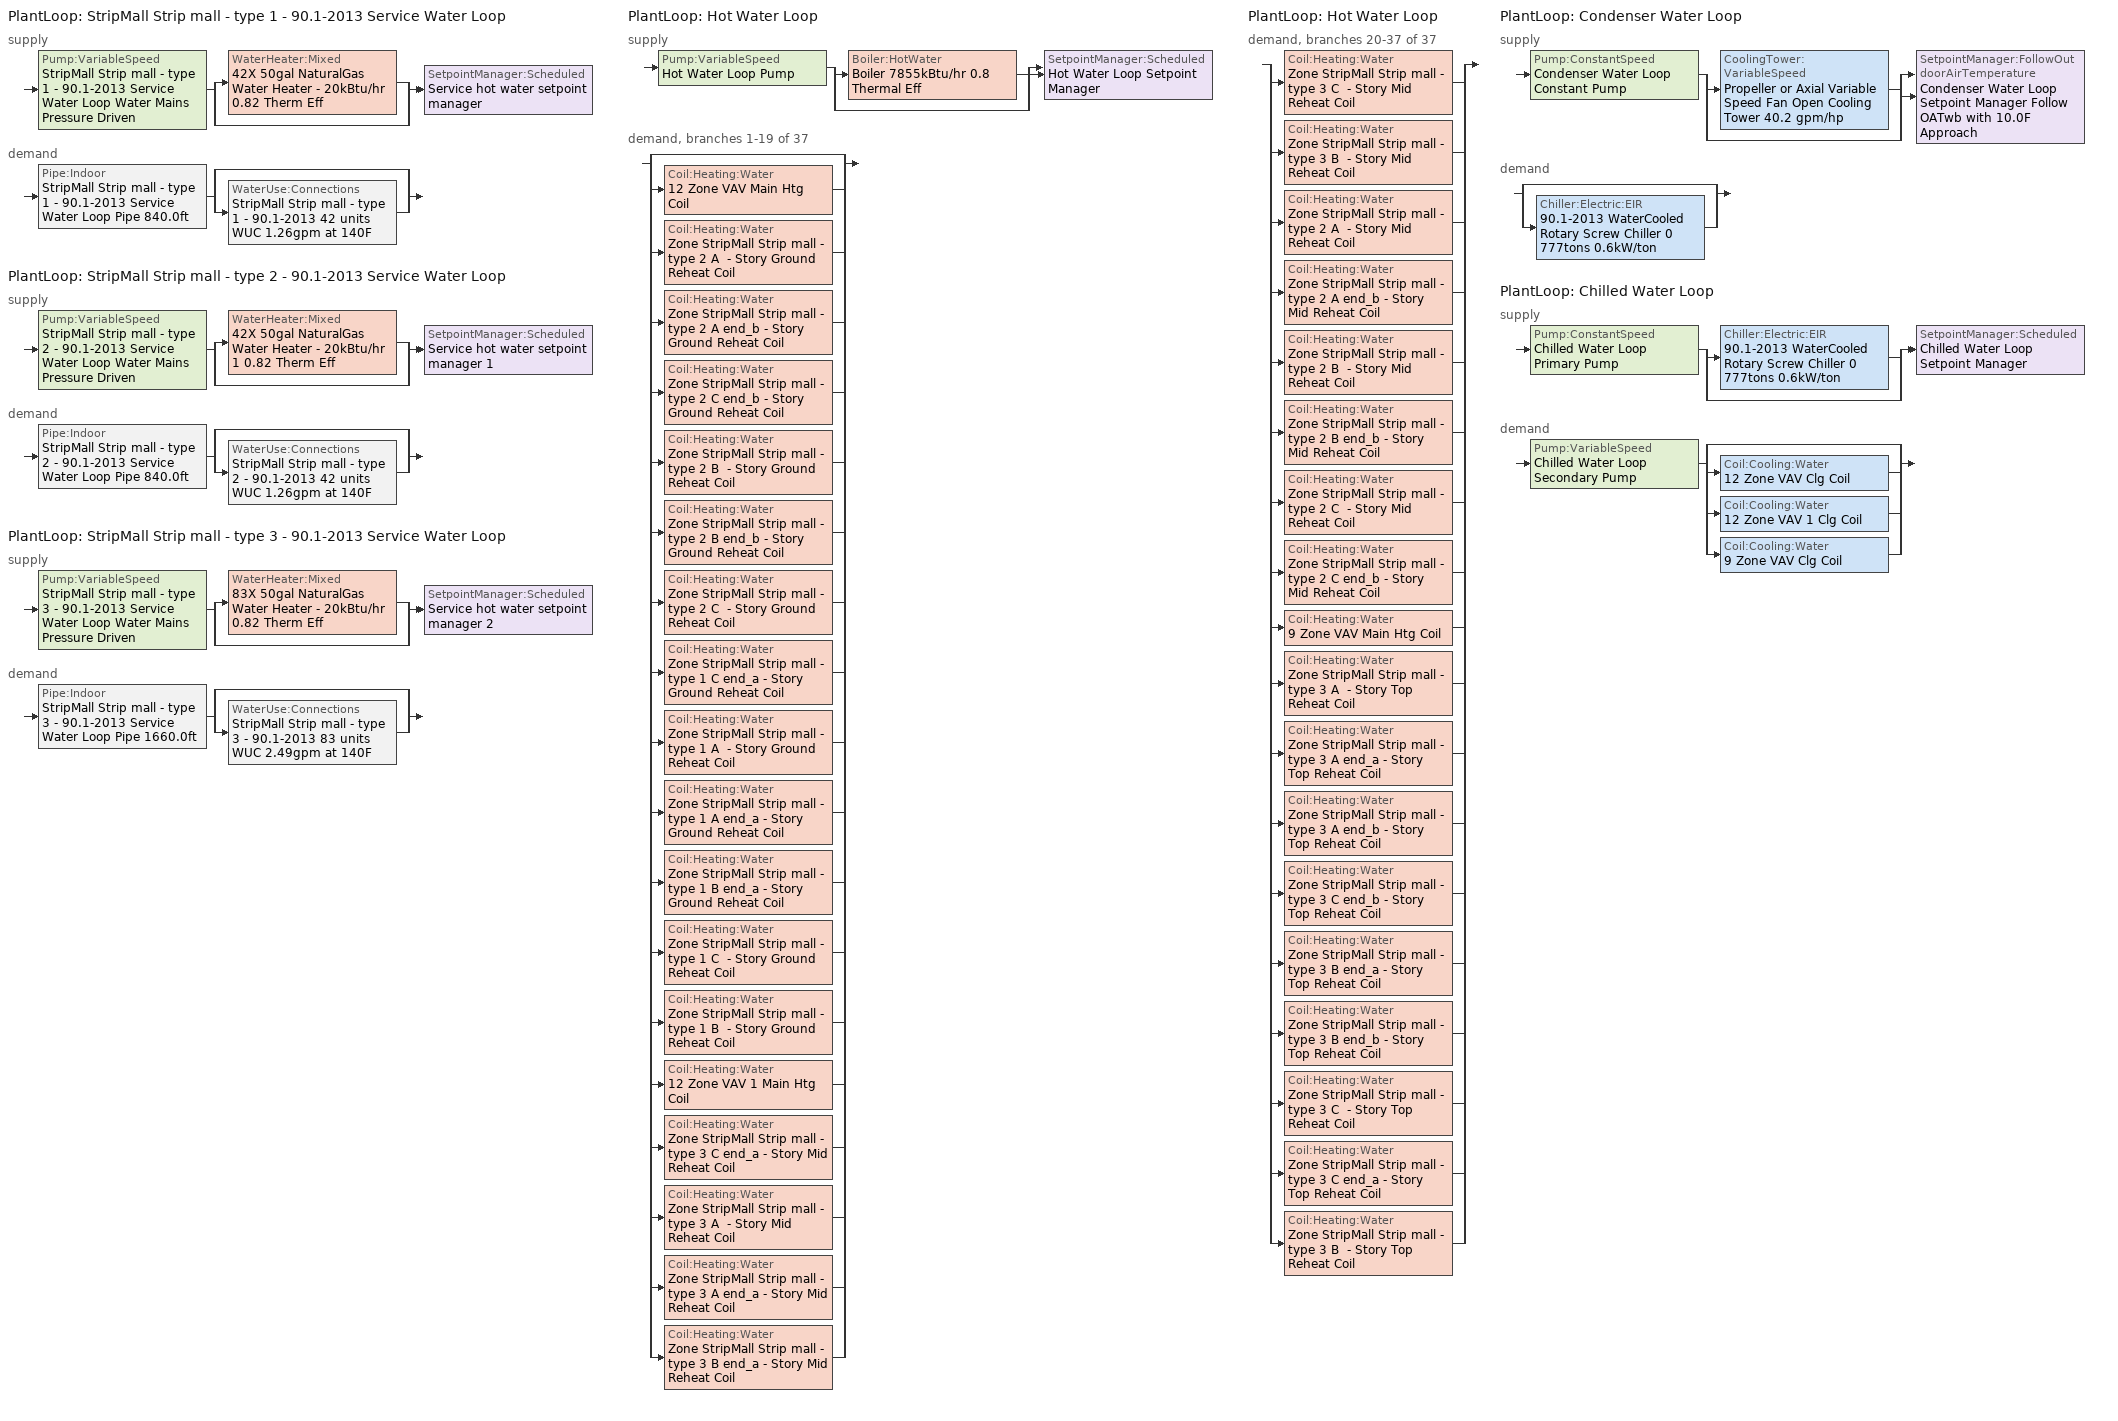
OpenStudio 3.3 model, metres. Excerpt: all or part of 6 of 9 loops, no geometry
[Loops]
PlantLoop 'StripMall Strip mall - type 1 - 90.1-2013 Service Water Loop'
 supply: Pump:VariableSpeed 'StripMall Strip mall - type 1 - 90.1-2013 Service Water Loop Water Mains Pressure Driven' > split
  | WaterHeater:Mixed '42X 50gal NaturalGas Water Heater - 20kBtu/hr 0.82 Therm Eff'
  | bypass
  join > SetpointManager:Scheduled 'Service hot water setpoint manager'
 demand: Pipe:Indoor 'StripMall Strip mall - type 1 - 90.1-2013 Service Water Loop Pipe 840.0ft' > split
  | bypass
  | WaterUse:Connections 'StripMall Strip mall - type 1 - 90.1-2013 42 units WUC 1.26gpm at 140F'
PlantLoop 'StripMall Strip mall - type 2 - 90.1-2013 Service Water Loop'
 supply: Pump:VariableSpeed 'StripMall Strip mall - type 2 - 90.1-2013 Service Water Loop Water Mains Pressure Driven' > split
  | WaterHeater:Mixed '42X 50gal NaturalGas Water Heater - 20kBtu/hr 1 0.82 Therm Eff'
  | bypass
  join > SetpointManager:Scheduled 'Service hot water setpoint manager 1'
 demand: Pipe:Indoor 'StripMall Strip mall - type 2 - 90.1-2013 Service Water Loop Pipe 840.0ft' > split
  | bypass
  | WaterUse:Connections 'StripMall Strip mall - type 2 - 90.1-2013 42 units WUC 1.26gpm at 140F'
PlantLoop 'StripMall Strip mall - type 3 - 90.1-2013 Service Water Loop'
 supply: Pump:VariableSpeed 'StripMall Strip mall - type 3 - 90.1-2013 Service Water Loop Water Mains Pressure Driven' > split
  | WaterHeater:Mixed '83X 50gal NaturalGas Water Heater - 20kBtu/hr 0.82 Therm Eff'
  | bypass
  join > SetpointManager:Scheduled 'Service hot water setpoint manager 2'
 demand: Pipe:Indoor 'StripMall Strip mall - type 3 - 90.1-2013 Service Water Loop Pipe 1660.0ft' > split
  | bypass
  | WaterUse:Connections 'StripMall Strip mall - type 3 - 90.1-2013 83 units WUC 2.49gpm at 140F'
PlantLoop 'Hot Water Loop'
 supply: Pump:VariableSpeed 'Hot Water Loop Pump' > split
  | Boiler:HotWater 'Boiler 7855kBtu/hr 0.8 Thermal Eff'
  | bypass
  join > SetpointManager:Scheduled 'Hot Water Loop Setpoint Manager'
 demand, branches 1-19 of 37: split
  | bypass
  | Coil:Heating:Water '12 Zone VAV Main Htg Coil'
  | Coil:Heating:Water 'Zone StripMall Strip mall - type 2 A  - Story Ground Reheat Coil'
  | Coil:Heating:Water 'Zone StripMall Strip mall - type 2 A end_b - Story Ground Reheat Coil'
  | Coil:Heating:Water 'Zone StripMall Strip mall - type 2 C end_b - Story Ground Reheat Coil'
  | Coil:Heating:Water 'Zone StripMall Strip mall - type 2 B  - Story Ground Reheat Coil'
  | Coil:Heating:Water 'Zone StripMall Strip mall - type 2 B end_b - Story Ground Reheat Coil'
  | Coil:Heating:Water 'Zone StripMall Strip mall - type 2 C  - Story Ground Reheat Coil'
  | Coil:Heating:Water 'Zone StripMall Strip mall - type 1 C end_a - Story Ground Reheat Coil'
  | Coil:Heating:Water 'Zone StripMall Strip mall - type 1 A  - Story Ground Reheat Coil'
  | Coil:Heating:Water 'Zone StripMall Strip mall - type 1 A end_a - Story Ground Reheat Coil'
  | Coil:Heating:Water 'Zone StripMall Strip mall - type 1 B end_a - Story Ground Reheat Coil'
  | Coil:Heating:Water 'Zone StripMall Strip mall - type 1 C  - Story Ground Reheat Coil'
  | Coil:Heating:Water 'Zone StripMall Strip mall - type 1 B  - Story Ground Reheat Coil'
  | Coil:Heating:Water '12 Zone VAV 1 Main Htg Coil'
  | Coil:Heating:Water 'Zone StripMall Strip mall - type 3 C end_a - Story Mid Reheat Coil'
  | Coil:Heating:Water 'Zone StripMall Strip mall - type 3 A  - Story Mid Reheat Coil'
  | Coil:Heating:Water 'Zone StripMall Strip mall - type 3 A end_a - Story Mid Reheat Coil'
  | Coil:Heating:Water 'Zone StripMall Strip mall - type 3 B end_a - Story Mid Reheat Coil'
PlantLoop 'Hot Water Loop'
 demand, branches 20-37 of 37: split
  | Coil:Heating:Water 'Zone StripMall Strip mall - type 3 C  - Story Mid Reheat Coil'
  | Coil:Heating:Water 'Zone StripMall Strip mall - type 3 B  - Story Mid Reheat Coil'
  | Coil:Heating:Water 'Zone StripMall Strip mall - type 2 A  - Story Mid Reheat Coil'
  | Coil:Heating:Water 'Zone StripMall Strip mall - type 2 A end_b - Story Mid Reheat Coil'
  | Coil:Heating:Water 'Zone StripMall Strip mall - type 2 B  - Story Mid Reheat Coil'
  | Coil:Heating:Water 'Zone StripMall Strip mall - type 2 B end_b - Story Mid Reheat Coil'
  | Coil:Heating:Water 'Zone StripMall Strip mall - type 2 C  - Story Mid Reheat Coil'
  | Coil:Heating:Water 'Zone StripMall Strip mall - type 2 C end_b - Story Mid Reheat Coil'
  | Coil:Heating:Water '9 Zone VAV Main Htg Coil'
  | Coil:Heating:Water 'Zone StripMall Strip mall - type 3 A  - Story Top Reheat Coil'
  | Coil:Heating:Water 'Zone StripMall Strip mall - type 3 A end_a - Story Top Reheat Coil'
  | Coil:Heating:Water 'Zone StripMall Strip mall - type 3 A end_b - Story Top Reheat Coil'
  | Coil:Heating:Water 'Zone StripMall Strip mall - type 3 C end_b - Story Top Reheat Coil'
  | Coil:Heating:Water 'Zone StripMall Strip mall - type 3 B end_a - Story Top Reheat Coil'
  | Coil:Heating:Water 'Zone StripMall Strip mall - type 3 B end_b - Story Top Reheat Coil'
  | Coil:Heating:Water 'Zone StripMall Strip mall - type 3 C  - Story Top Reheat Coil'
  | Coil:Heating:Water 'Zone StripMall Strip mall - type 3 C end_a - Story Top Reheat Coil'
  | Coil:Heating:Water 'Zone StripMall Strip mall - type 3 B  - Story Top Reheat Coil'
PlantLoop 'Condenser Water Loop'
 supply: Pump:ConstantSpeed 'Condenser Water Loop Constant Pump' > split
  | CoolingTower:VariableSpeed 'Propeller or Axial Variable Speed Fan Open Cooling Tower 40.2 gpm/hp'
  | bypass
  join > SetpointManager:FollowOutdoorAirTemperature 'Condenser Water Loop Setpoint Manager Follow OATwb with 10.0F Approach'
 demand: split
  | bypass
  | Chiller:Electric:EIR '90.1-2013 WaterCooled  Rotary Screw Chiller 0 777tons 0.6kW/ton'
PlantLoop 'Chilled Water Loop'
 supply: Pump:ConstantSpeed 'Chilled Water Loop Primary Pump' > split
  | Chiller:Electric:EIR '90.1-2013 WaterCooled  Rotary Screw Chiller 0 777tons 0.6kW/ton'
  | bypass
  join > SetpointManager:Scheduled 'Chilled Water Loop Setpoint Manager'
 demand: Pump:VariableSpeed 'Chilled Water Loop Secondary Pump' > split
  | bypass
  | Coil:Cooling:Water '12 Zone VAV Clg Coil'
  | Coil:Cooling:Water '12 Zone VAV 1 Clg Coil'
  | Coil:Cooling:Water '9 Zone VAV Clg Coil'
[Construction]
Uninsulated copper pipe 0.75in type L: Copper pipe 0.75in type L
Uninsulated copper pipe 0.75in type L 1: Copper pipe 0.75in type L 1
Uninsulated copper pipe 0.75in type L 2: Copper pipe 0.75in type L 2
[Material] Roughness=Smooth; Thickness {m}=0.001143; Conductivity {W/m-K}=386; Density {kg/m3}=8906.27; Specific Heat {J/kg-K}=385.1856; Thermal Absorptance=0.9; Solar Absorptance=0.7; Visible Absorptance=0.7
Copper pipe 0.75in type L; Copper pipe 0.75in type L 1; Copper pipe 0.75in type L 2
[WaterUse:Connections] Drain Water Heat Exchanger Type=None; Drain Water Heat Exchanger Destination=Plant
Name | Water Use Equipment Name 1
StripMall Strip mall - type 1 - 90.1-2013 42 units WUC 1.26gpm at 140F | StripMall Strip mall - type 1 - 90.1-2013 42 units Service Water Use 1.26gpm at 140F
StripMall Strip mall - type 2 - 90.1-2013 42 units WUC 1.26gpm at 140F | StripMall Strip mall - type 2 - 90.1-2013 42 units Service Water Use 1.26gpm at 140F
StripMall Strip mall - type 3 - 90.1-2013 83 units WUC 2.49gpm at 140F | StripMall Strip mall - type 3 - 90.1-2013 83 units Service Water Use 2.49gpm at 140F
[WaterUse:Equipment:Definition] Sensible Fraction Schedule=Fraction Sensible - 0.2; Latent Fraction Schedule=Fraction Latent - 0.05
Name | Peak Flow Rate {m3/s} | Target Temperature Schedule
StripMall Strip mall - type 1 - 90.1-2013 42 units Service Water Use Def 1.26gpm | 7.94936e-05 | Mixed Water At Faucet Temp - 140F
StripMall Strip mall - type 2 - 90.1-2013 42 units Service Water Use Def 1.26gpm | 7.94936e-05 | Mixed Water At Faucet Temp - 140F 1
StripMall Strip mall - type 3 - 90.1-2013 83 units Service Water Use Def 2.49gpm | 0.000157095 | Mixed Water At Faucet Temp - 140F 2
[WaterUse:Equipment]
Name | Water Use Equipment Definition | Flow Rate Fraction Schedule
StripMall Strip mall - type 1 - 90.1-2013 42 units Service Water Use 1.26gpm at 140F | StripMall Strip mall - type 1 - 90.1-2013 42 units Service Water Use Def 1.26gpm | RetailStripmall Type1_SWH_SCH
StripMall Strip mall - type 2 - 90.1-2013 42 units Service Water Use 1.26gpm at 140F | StripMall Strip mall - type 2 - 90.1-2013 42 units Service Water Use Def 1.26gpm | RetailStripmall Type2_SWH_SCH
StripMall Strip mall - type 3 - 90.1-2013 83 units Service Water Use 2.49gpm at 140F | StripMall Strip mall - type 3 - 90.1-2013 83 units Service Water Use Def 2.49gpm | RetailStripmall Type3_SWH_SCH
[PlantLoop] Glycol Concentration=0; Plant Loop Volume {m3}=Autocalculate; Load Distribution Scheme=Optimal
Name | Maximum Loop Temperature {C} | Minimum Loop Temperature {C} | Fluid Type | Common Pipe Simulation
StripMall Strip mall - type 1 - 90.1-2013 Service Water Loop; StripMall Strip mall - type 2 - 90.1-2013 Service Water Loop; StripMall Strip mall - type 3 - 90.1-2013 Service Water Loop | 60 | 10
Hot Water Loop |  | 10 | Water
Condenser Water Loop | 80 | 5
Chilled Water Loop | 40 | 1 |  | CommonPipe
[Sizing:Plant]
Name | Loop Type | Design Loop Exit Temperature {C} | Loop Design Temperature Difference {deltaC} | Sizing Option | Zone Timesteps in Averaging Window | Coincident Sizing Factor Mode
StripMall Strip mall - type 1 - 90.1-2013 Service Water Loop; StripMall Strip mall - type 2 - 90.1-2013 Service Water Loop; StripMall Strip mall - type 3 - 90.1-2013 Service Water Loop | Heating | 60 | 5 | NonCoincident | 1 | None
Hot Water Loop | Heating | 82.2222 | 11.1111 | NonCoincident | 1 | None
Condenser Water Loop | Condenser | 29.4444 | 5.55556 | Coincident | 6 | GlobalCoolingSizingFactor
Chilled Water Loop | Cooling | 6.66667 | 5.61111 | NonCoincident | 1 | None
[SetpointManager:Scheduled] Control Variable=Temperature
Name | Schedule | Setpoint Node or NodeList
Service hot water setpoint manager | Service Water Loop Temp - 140F | StripMall Strip mall - type 1 - 90.1-2013 Service Water Loop Supply Outlet Node
Service hot water setpoint manager 1 | Service Water Loop Temp - 140F 1 | StripMall Strip mall - type 2 - 90.1-2013 Service Water Loop Supply Outlet Node
Service hot water setpoint manager 2 | Service Water Loop Temp - 140F 2 | StripMall Strip mall - type 3 - 90.1-2013 Service Water Loop Supply Outlet Node
Hot Water Loop Setpoint Manager | Hot Water Loop Temp - 180F | Hot Water Loop Supply Outlet Node
Chilled Water Loop Setpoint Manager | Chilled Water Loop Temp - 44F | Chilled Water Loop Supply Outlet Node
[Pump:VariableSpeed] Coefficient 1 of the Part Load Performance Curve=0; Pump Control Type=Intermittent; Skin Loss Radiative Fraction=0.5; Design Power Sizing Method=PowerPerFlowPerPressure; Design Electric Power per Unit Flow Rate {W/(m3/s)}=348701.1; Design Shaft Power per Unit Flow Rate per Unit Head {W-s/m3-Pa}=1.28205; Design Minimum Flow Rate Fraction=0
Name | Rated Pump Head {Pa} | Motor Efficiency | Coefficient 2 of the Part Load Performance Curve | Coefficient 3 of the Part Load Performance Curve | Coefficient 4 of the Part Load Performance Curve | Fraction of Motor Inefficiencies to Fluid Stream
StripMall Strip mall - type 1 - 90.1-2013 Service Water Loop Water Mains Pressure Driven; StripMall Strip mall - type 2 - 90.1-2013 Service Water Loop Water Mains Pressure Driven; StripMall Strip mall - type 3 - 90.1-2013 Service Water Loop Water Mains Pressure Driven | 0.001 | 0.7 | 3.2485 | -4.7443 | 2.5294
Hot Water Loop Pump | 179344 | 0.93 | 3.2485 | -4.7443 | 2.5294
Chilled Water Loop Secondary Pump | 134508 | 0.936 | 0.0205 | 0.4101 | 0.5753 | 0
[WaterHeater:Mixed] Deadband Temperature Difference {deltaC}=2; Maximum Temperature Limit {C}=60; Heater Control Type=Cycle; Heater Fuel Type=NaturalGas; Heater Thermal Efficiency=0.82; Off Cycle Parasitic Fuel Consumption Rate {W}=0; Off Cycle Parasitic Fuel Type=NaturalGas; Off Cycle Parasitic Heat Fraction to Tank=0; On Cycle Parasitic Fuel Consumption Rate {W}=0; On Cycle Parasitic Fuel Type=NaturalGas; On Cycle Parasitic Heat Fraction to Tank=0; Ambient Temperature Indicator=Schedule; Off Cycle Loss Coefficient to Ambient Temperature {W/K}=2.29857; On Cycle Loss Coefficient to Ambient Temperature {W/K}=2.29857; Use Side Effectiveness=1; Source Side Effectiveness=1; Use Side Design Flow Rate {m3/s}=autosize; Source Side Design Flow Rate {m3/s}=autosize; Indirect Water Heating Recovery Time {hr}=1.5; Source Side Flow Control Mode=IndirectHeatPrimarySetpoint
Name | Tank Volume {m3} | Setpoint Temperature Schedule | Heater Maximum Capacity {W} | Ambient Temperature Schedule
42X 50gal NaturalGas Water Heater - 20kBtu/hr 0.82 Therm Eff | 7.94936 | Service Water Loop Temp - 140F | 246180 | Water Heater Ambient Temp Schedule - 71.6f
42X 50gal NaturalGas Water Heater - 20kBtu/hr 1 0.82 Therm Eff | 7.94936 | Service Water Loop Temp - 140F 1 | 246180 | Water Heater Ambient Temp Schedule - 71.6f 1
83X 50gal NaturalGas Water Heater - 20kBtu/hr 0.82 Therm Eff | 15.7095 | Service Water Loop Temp - 140F 2 | 486498 | Water Heater Ambient Temp Schedule - 71.6f 2
[WaterHeater:Sizing] Design Mode=PeakDraw; Time Storage Can Meet Peak Draw {hr}=0.538503; Time for Tank Recovery {hr}=0; Nominal Tank Volume for Autosizing Plant Connections {m3}=1
42X 50gal NaturalGas Water Heater - 20kBtu/hr 0.82 Therm Eff; 42X 50gal NaturalGas Water Heater - 20kBtu/hr 1 0.82 Therm Eff; 83X 50gal NaturalGas Water Heater - 20kBtu/hr 0.82 Therm Eff
[Pipe:Indoor] Environment Type=Schedule; Pipe Inside Diameter {m}=0.019939
Name | Construction | Ambient Temperature Schedule | Ambient Air Velocity Schedule | Pipe Length {m}
StripMall Strip mall - type 1 - 90.1-2013 Service Water Loop Pipe 840.0ft | Uninsulated copper pipe 0.75in type L | StripMall Strip mall - type 1 - 90.1-2013 Service Water Loop Piping Air Temp - 70F | StripMall Strip mall - type 1 - 90.1-2013 Service Water Loop Piping Air Velocity - 0.67mph | 256.032
StripMall Strip mall - type 2 - 90.1-2013 Service Water Loop Pipe 840.0ft | Uninsulated copper pipe 0.75in type L 1 | StripMall Strip mall - type 2 - 90.1-2013 Service Water Loop Piping Air Temp - 70F | StripMall Strip mall - type 2 - 90.1-2013 Service Water Loop Piping Air Velocity - 0.67mph | 256.032
StripMall Strip mall - type 3 - 90.1-2013 Service Water Loop Pipe 1660.0ft | Uninsulated copper pipe 0.75in type L 2 | StripMall Strip mall - type 3 - 90.1-2013 Service Water Loop Piping Air Temp - 70F | StripMall Strip mall - type 3 - 90.1-2013 Service Water Loop Piping Air Velocity - 0.67mph | 505.968
[Boiler:HotWater]
Boiler 7855kBtu/hr 0.8 Thermal Eff: Fuel Type=NaturalGas; Nominal Thermal Efficiency=0.8; Efficiency Curve Temperature Evaluation Variable=LeavingBoiler; Normalized Boiler Efficiency Curve=Boiler with Minimum Turndown; Minimum Part Load Ratio=0; Maximum Part Load Ratio=1.2; Optimum Part Load Ratio=1; Water Outlet Upper Temperature Limit {C}=95; Boiler Flow Mode=LeavingSetpointModulated; Parasitic Electric Load {W}=0; Sizing Factor=1
[SetpointManager:FollowOutdoorAirTemperature]
Condenser Water Loop Setpoint Manager Follow OATwb with 10.0F Approach: Control Variable=Temperature; Reference Temperature Type=OutdoorAirWetBulb; Offset Temperature Difference {deltaC}=5.55556; Maximum Setpoint Temperature {C}=29.3556; Minimum Setpoint Temperature {C}=21.1111; Setpoint Node or NodeList=Condenser Water Loop Supply Outlet Node
[Pump:ConstantSpeed] Rated Flow Rate {m3/s}=autosize; Rated Power Consumption {W}=autosize; Fraction of Motor Inefficiencies to Fluid Stream=0; Pump Control Type=Intermittent; Design Power Sizing Method=PowerPerFlowPerPressure; Design Electric Power per Unit Flow Rate {W/(m3/s)}=348701.1; Design Shaft Power per Unit Flow Rate per Unit Head {W-s/m3-Pa}=1.28205
Name | Rated Pump Head {Pa} | Motor Efficiency
Condenser Water Loop Constant Pump | 148557 | 0.945
Chilled Water Loop Primary Pump | 44836 | 0.917
[CoolingTower:VariableSpeed]
Propeller or Axial Variable Speed Fan Open Cooling Tower 40.2 gpm/hp: Model Type=CoolToolsCrossFlow; Design Inlet Air Wet-Bulb Temperature {C}=23.8; Design Approach Temperature {deltaC}=5.55556; Design Range Temperature {deltaC}=5.55556; Design Water Flow Rate {m3/s}=autosize; Design Air Flow Rate {m3/s}=autosize; Design Fan Power {W}=44569.9; Fan Power Ratio Function of Air Flow Rate Ratio Curve=VSD-TWR-FAN-FPLR; Minimum Air Flow Rate Ratio=0.2; Fraction of Tower Capacity in Free Convection Regime=0.125; Basin Heater Capacity {W/K}=0; Basin Heater Setpoint Temperature {C}=2; Evaporation Loss Mode=SaturatedExit; Evaporation Loss Factor {percent/K}=0.2; Drift Loss Percent {percent}=0.008; Blowdown Calculation Mode=ConcentrationRatio; Blowdown Concentration Ratio=3; Number of Cells=1; Cell Control=MaximalCell; Sizing Factor=1
[Chiller:Electric:EIR]
90.1-2013 WaterCooled  Rotary Screw Chiller 0 777tons 0.6kW/ton: Reference Capacity {W}=Autosize; Reference COP {W/W}=6.28036; Reference Leaving Chilled Water Temperature {C}=6.66667; Reference Entering Condenser Fluid Temperature {C}=35; Reference Chilled Water Flow Rate {m3/s}=Autosize; Cooling Capacity Function of Temperature Curve=ChlrWtrPosDispPathAAllQRatio_fTchwsTcwsSI; Electric Input to Cooling Output Ratio Function of Temperature Curve=ChlrWtrPosDispPathAAllEIRRatio_fTchwsTcwsSI; Electric Input to Cooling Output Ratio Function of Part Load Ratio Curve=ChlrWtrPosDispPathAAllEIRRatio_fQRatio; Minimum Part Load Ratio=0.15; Maximum Part Load Ratio=1; Optimum Part Load Ratio=1; Minimum Unloading Ratio=0.25; Condenser Type=WaterCooled; Leaving Chilled Water Lower Temperature Limit {C}=2.22222; Chiller Flow Mode=ConstantFlow; Design Heat Recovery Water Flow Rate {m3/s}=Autosize; Sizing Factor=1; Basin Heater Capacity {W/K}=0; Basin Heater Setpoint Temperature {C}=10; Condenser Heat Recovery Relative Capacity Fraction=1
[Coil:Heating:Water] Availability Schedule=Always On Discrete; Rated Inlet Water Temperature {C}=82.2222; Rated Outlet Water Temperature {C}=71.1111
Name | Rated Inlet Air Temperature {C} | Rated Outlet Air Temperature {C}
12 Zone VAV Main Htg Coil; 12 Zone VAV 1 Main Htg Coil; 9 Zone VAV Main Htg Coil | 7.22222 | 12.7778
Zone StripMall Strip mall - type 2 A  - Story Ground Reheat Coil; Zone StripMall Strip mall - type 2 A end_b - Story Ground Reheat Coil; Zone StripMall Strip mall - type 2 C end_b - Story Ground Reheat Coil; Zone StripMall Strip mall - type 2 B  - Story Ground Reheat Coil; Zone StripMall Strip mall - type 2 B end_b - Story Ground Reheat Coil; Zone StripMall Strip mall - type 2 C  - Story Ground Reheat Coil; Zone StripMall Strip mall - type 1 C end_a - Story Ground Reheat Coil; Zone StripMall Strip mall - type 1 A  - Story Ground Reheat Coil; Zone StripMall Strip mall - type 1 A end_a - Story Ground Reheat Coil; Zone StripMall Strip mall - type 1 B end_a - Story Ground Reheat Coil; Zone StripMall Strip mall - type 1 C  - Story Ground Reheat Coil; Zone StripMall Strip mall - type 1 B  - Story Ground Reheat Coil; Zone StripMall Strip mall - type 3 C end_a - Story Mid Reheat Coil; Zone StripMall Strip mall - type 3 A  - Story Mid Reheat Coil; Zone StripMall Strip mall - type 3 A end_a - Story Mid Reheat Coil; Zone StripMall Strip mall - type 3 B end_a - Story Mid Reheat Coil; Zone StripMall Strip mall - type 3 C  - Story Mid Reheat Coil; Zone StripMall Strip mall - type 3 B  - Story Mid Reheat Coil; Zone StripMall Strip mall - type 2 A  - Story Mid Reheat Coil; Zone StripMall Strip mall - type 2 A end_b - Story Mid Reheat Coil; Zone StripMall Strip mall - type 2 B  - Story Mid Reheat Coil; Zone StripMall Strip mall - type 2 B end_b - Story Mid Reheat Coil; Zone StripMall Strip mall - type 2 C  - Story Mid Reheat Coil; Zone StripMall Strip mall - type 2 C end_b - Story Mid Reheat Coil; Zone StripMall Strip mall - type 3 A  - Story Top Reheat Coil; Zone StripMall Strip mall - type 3 A end_a - Story Top Reheat Coil; Zone StripMall Strip mall - type 3 A end_b - Story Top Reheat Coil; Zone StripMall Strip mall - type 3 C end_b - Story Top Reheat Coil; Zone StripMall Strip mall - type 3 B end_a - Story Top Reheat Coil; Zone StripMall Strip mall - type 3 B end_b - Story Top Reheat Coil; Zone StripMall Strip mall - type 3 C  - Story Top Reheat Coil; Zone StripMall Strip mall - type 3 C end_a - Story Top Reheat Coil; Zone StripMall Strip mall - type 3 B  - Story Top Reheat Coil | 12.7778 | 40
[Controller:WaterCoil] Minimum Actuated Flow {m3/s}=0
Name | Water Coil | Action | Controller Convergence Tolerance {deltaC}
12 Zone VAV Main Htg Coil Controller | 12 Zone VAV Main Htg Coil | Normal | 0.0001
12 Zone VAV Clg Coil Controller | 12 Zone VAV Clg Coil | Reverse
Zone StripMall Strip mall - type 2 A  - Story Ground Reheat Coil Controller | Zone StripMall Strip mall - type 2 A  - Story Ground Reheat Coil | Normal | 0.0001
Zone StripMall Strip mall - type 2 A end_b - Story Ground Reheat Coil Controller | Zone StripMall Strip mall - type 2 A end_b - Story Ground Reheat Coil | Normal | 0.0001
Zone StripMall Strip mall - type 2 C end_b - Story Ground Reheat Coil Controller | Zone StripMall Strip mall - type 2 C end_b - Story Ground Reheat Coil | Normal | 0.0001
Zone StripMall Strip mall - type 2 B  - Story Ground Reheat Coil Controller | Zone StripMall Strip mall - type 2 B  - Story Ground Reheat Coil | Normal | 0.0001
Zone StripMall Strip mall - type 2 B end_b - Story Ground Reheat Coil Controller | Zone StripMall Strip mall - type 2 B end_b - Story Ground Reheat Coil | Normal | 0.0001
Zone StripMall Strip mall - type 2 C  - Story Ground Reheat Coil Controller | Zone StripMall Strip mall - type 2 C  - Story Ground Reheat Coil | Normal | 0.0001
Zone StripMall Strip mall - type 1 C end_a - Story Ground Reheat Coil Controller | Zone StripMall Strip mall - type 1 C end_a - Story Ground Reheat Coil | Normal | 0.0001
Zone StripMall Strip mall - type 1 A  - Story Ground Reheat Coil Controller | Zone StripMall Strip mall - type 1 A  - Story Ground Reheat Coil | Normal | 0.0001
Zone StripMall Strip mall - type 1 A end_a - Story Ground Reheat Coil Controller | Zone StripMall Strip mall - type 1 A end_a - Story Ground Reheat Coil | Normal | 0.0001
Zone StripMall Strip mall - type 1 B end_a - Story Ground Reheat Coil Controller | Zone StripMall Strip mall - type 1 B end_a - Story Ground Reheat Coil | Normal | 0.0001
Zone StripMall Strip mall - type 1 C  - Story Ground Reheat Coil Controller | Zone StripMall Strip mall - type 1 C  - Story Ground Reheat Coil | Normal | 0.0001
Zone StripMall Strip mall - type 1 B  - Story Ground Reheat Coil Controller | Zone StripMall Strip mall - type 1 B  - Story Ground Reheat Coil | Normal | 0.0001
12 Zone VAV 1 Main Htg Coil Controller | 12 Zone VAV 1 Main Htg Coil | Normal | 0.0001
12 Zone VAV 1 Clg Coil Controller | 12 Zone VAV 1 Clg Coil | Reverse
Zone StripMall Strip mall - type 3 C end_a - Story Mid Reheat Coil Controller | Zone StripMall Strip mall - type 3 C end_a - Story Mid Reheat Coil | Normal | 0.0001
Zone StripMall Strip mall - type 3 A  - Story Mid Reheat Coil Controller | Zone StripMall Strip mall - type 3 A  - Story Mid Reheat Coil | Normal | 0.0001
Zone StripMall Strip mall - type 3 A end_a - Story Mid Reheat Coil Controller | Zone StripMall Strip mall - type 3 A end_a - Story Mid Reheat Coil | Normal | 0.0001
Zone StripMall Strip mall - type 3 B end_a - Story Mid Reheat Coil Controller | Zone StripMall Strip mall - type 3 B end_a - Story Mid Reheat Coil | Normal | 0.0001
Zone StripMall Strip mall - type 3 C  - Story Mid Reheat Coil Controller | Zone StripMall Strip mall - type 3 C  - Story Mid Reheat Coil | Normal | 0.0001
Zone StripMall Strip mall - type 3 B  - Story Mid Reheat Coil Controller | Zone StripMall Strip mall - type 3 B  - Story Mid Reheat Coil | Normal | 0.0001
Zone StripMall Strip mall - type 2 A  - Story Mid Reheat Coil Controller | Zone StripMall Strip mall - type 2 A  - Story Mid Reheat Coil | Normal | 0.0001
Zone StripMall Strip mall - type 2 A end_b - Story Mid Reheat Coil Controller | Zone StripMall Strip mall - type 2 A end_b - Story Mid Reheat Coil | Normal | 0.0001
Zone StripMall Strip mall - type 2 B  - Story Mid Reheat Coil Controller | Zone StripMall Strip mall - type 2 B  - Story Mid Reheat Coil | Normal | 0.0001
Zone StripMall Strip mall - type 2 B end_b - Story Mid Reheat Coil Controller | Zone StripMall Strip mall - type 2 B end_b - Story Mid Reheat Coil | Normal | 0.0001
Zone StripMall Strip mall - type 2 C  - Story Mid Reheat Coil Controller | Zone StripMall Strip mall - type 2 C  - Story Mid Reheat Coil | Normal | 0.0001
Zone StripMall Strip mall - type 2 C end_b - Story Mid Reheat Coil Controller | Zone StripMall Strip mall - type 2 C end_b - Story Mid Reheat Coil | Normal | 0.0001
9 Zone VAV Main Htg Coil Controller | 9 Zone VAV Main Htg Coil | Normal | 0.0001
9 Zone VAV Clg Coil Controller | 9 Zone VAV Clg Coil | Reverse
Zone StripMall Strip mall - type 3 A  - Story Top Reheat Coil Controller | Zone StripMall Strip mall - type 3 A  - Story Top Reheat Coil | Normal | 0.0001
Zone StripMall Strip mall - type 3 A end_a - Story Top Reheat Coil Controller | Zone StripMall Strip mall - type 3 A end_a - Story Top Reheat Coil | Normal | 0.0001
Zone StripMall Strip mall - type 3 A end_b - Story Top Reheat Coil Controller | Zone StripMall Strip mall - type 3 A end_b - Story Top Reheat Coil | Normal | 0.0001
Zone StripMall Strip mall - type 3 C end_b - Story Top Reheat Coil Controller | Zone StripMall Strip mall - type 3 C end_b - Story Top Reheat Coil | Normal | 0.0001
Zone StripMall Strip mall - type 3 B end_a - Story Top Reheat Coil Controller | Zone StripMall Strip mall - type 3 B end_a - Story Top Reheat Coil | Normal | 0.0001
Zone StripMall Strip mall - type 3 B end_b - Story Top Reheat Coil Controller | Zone StripMall Strip mall - type 3 B end_b - Story Top Reheat Coil | Normal | 0.0001
Zone StripMall Strip mall - type 3 C  - Story Top Reheat Coil Controller | Zone StripMall Strip mall - type 3 C  - Story Top Reheat Coil | Normal | 0.0001
Zone StripMall Strip mall - type 3 C end_a - Story Top Reheat Coil Controller | Zone StripMall Strip mall - type 3 C end_a - Story Top Reheat Coil | Normal | 0.0001
Zone StripMall Strip mall - type 3 B  - Story Top Reheat Coil Controller | Zone StripMall Strip mall - type 3 B  - Story Top Reheat Coil | Normal | 0.0001
[Coil:Cooling:Water] Availability Schedule=Always On Discrete; Design Inlet Water Temperature {C}=Autosize; Heat Exchanger Configuration=CrossFlow
12 Zone VAV Clg Coil; 12 Zone VAV 1 Clg Coil; 9 Zone VAV Clg Coil
[Schedule:Ruleset]
RetailStripmall Type1_SWH_SCH: Default Day Schedule=RetailStripmall Type1_SWH_SCH Default; Summer Design Day Schedule=RetailStripmall Type1_SWH_SCH Summer Design Day; Winter Design Day Schedule=RetailStripmall Type1_SWH_SCH Winter Design Day
Fraction Sensible - 0.2: Default Day Schedule=Fraction Sensible - 0.2 Default
Fraction Latent - 0.05: Default Day Schedule=Fraction Latent - 0.05 Default
Mixed Water At Faucet Temp - 140F: Default Day Schedule=Mixed Water At Faucet Temp - 140F Default
Service Water Loop Temp - 140F: Default Day Schedule=Service Water Loop Temp - 140F Default
Water Heater Ambient Temp Schedule - 71.6f: Default Day Schedule=Water Heater Ambient Temp Schedule - 71.6f Default
StripMall Strip mall - type 1 - 90.1-2013 Service Water Loop Piping Air Temp - 70F: Default Day Schedule=StripMall Strip mall - type 1 - 90.1-2013 Service Water Loop Piping Air Temp - 70F Default
StripMall Strip mall - type 1 - 90.1-2013 Service Water Loop Piping Air Velocity - 0.67mph: Default Day Schedule=StripMall Strip mall - type 1 - 90.1-2013 Service Water Loop Piping Air Velocity - 0.67mph Default
RetailStripmall Type2_SWH_SCH: Default Day Schedule=RetailStripmall Type2_SWH_SCH Default; Summer Design Day Schedule=RetailStripmall Type2_SWH_SCH Summer Design Day; Winter Design Day Schedule=RetailStripmall Type2_SWH_SCH Winter Design Day
Mixed Water At Faucet Temp - 140F 1: Default Day Schedule=Mixed Water At Faucet Temp - 140F Default 1
Service Water Loop Temp - 140F 1: Default Day Schedule=Service Water Loop Temp - 140F Default 1
Water Heater Ambient Temp Schedule - 71.6f 1: Default Day Schedule=Water Heater Ambient Temp Schedule - 71.6f Default 1
StripMall Strip mall - type 2 - 90.1-2013 Service Water Loop Piping Air Temp - 70F: Default Day Schedule=StripMall Strip mall - type 2 - 90.1-2013 Service Water Loop Piping Air Temp - 70F Default
StripMall Strip mall - type 2 - 90.1-2013 Service Water Loop Piping Air Velocity - 0.67mph: Default Day Schedule=StripMall Strip mall - type 2 - 90.1-2013 Service Water Loop Piping Air Velocity - 0.67mph Default
RetailStripmall Type3_SWH_SCH: Default Day Schedule=RetailStripmall Type3_SWH_SCH Default; Summer Design Day Schedule=RetailStripmall Type3_SWH_SCH Summer Design Day; Winter Design Day Schedule=RetailStripmall Type3_SWH_SCH Winter Design Day
Mixed Water At Faucet Temp - 140F 2: Default Day Schedule=Mixed Water At Faucet Temp - 140F Default 2
Service Water Loop Temp - 140F 2: Default Day Schedule=Service Water Loop Temp - 140F Default 2
Water Heater Ambient Temp Schedule - 71.6f 2: Default Day Schedule=Water Heater Ambient Temp Schedule - 71.6f Default 2
StripMall Strip mall - type 3 - 90.1-2013 Service Water Loop Piping Air Temp - 70F: Default Day Schedule=StripMall Strip mall - type 3 - 90.1-2013 Service Water Loop Piping Air Temp - 70F Default
StripMall Strip mall - type 3 - 90.1-2013 Service Water Loop Piping Air Velocity - 0.67mph: Default Day Schedule=StripMall Strip mall - type 3 - 90.1-2013 Service Water Loop Piping Air Velocity - 0.67mph Default
Hot Water Loop Temp - 180F: Default Day Schedule=Hot Water Loop Temp - 180F Default
Chilled Water Loop Temp - 44F: Default Day Schedule=Chilled Water Loop Temp - 44F Default
[Schedule:Day]
RetailStripmall Type1_SWH_SCH Default: 8, 0, 0, 9, 0, 0.1, 10, 0, 0.14, 11, 0, 0.29, 12, 0, 0.31, 14, 0, 0.36, 15, 0, 0.34, 16, 0, 0.35, 17, 0, 0.37, 18, 0, 0.34, 19, 0, 0.25, 20, 0, 0.27, 21, 0, 0.21, 23, 0, 0.16, 24, 0, 0.1
RetailStripmall Type1_SWH_SCH Summer Design Day; RetailStripmall Type1_SWH_SCH SmrDsn|Mon|Tue|Wed|Thu Day: 7, 0, 0, 9, 0, 0.04, 10, 0, 0.15, 11, 0, 0.23, 12, 0, 0.32, 13, 0, 0.41, 14, 0, 0.62, 15, 0, 0.6, 16, 0, 0.55, 17, 0, 0.45, 18, 0, 0.5, 19, 0, 0.46, 20, 0, 0.47, 21, 0, 0.34, 22, 0, 0.33, 23, 0, 0.23, 24, 0, 0.13
RetailStripmall Type1_SWH_SCH Winter Design Day; RetailStripmall Type1_SWH_SCH WntrDsn|Sat|Fri Day: 1, 0, 0.13, 9, 0, 0, 10, 0, 0.2, 11, 0, 0.23, 12, 0, 0.32, 13, 0, 0.41, 14, 0, 0.65, 15, 0, 0.6, 16, 0, 0.55, 17, 0, 0.45, 18, 0, 0.5, 19, 0, 0.46, 20, 0, 0.47, 21, 0, 0.34, 22, 0, 0.33, 23, 0, 0.23, 24, 0, 0.13
Fraction Sensible - 0.2 Default: 24, 0, 0.2
Fraction Latent - 0.05 Default: 24, 0, 0.05
Mixed Water At Faucet Temp - 140F Default; Service Water Loop Temp - 140F Default; Mixed Water At Faucet Temp - 140F Default 1; Service Water Loop Temp - 140F Default 1; Mixed Water At Faucet Temp - 140F Default 2; Service Water Loop Temp - 140F Default 2: 24, 0, 60
Water Heater Ambient Temp Schedule - 71.6f Default; Water Heater Ambient Temp Schedule - 71.6f Default 1; Water Heater Ambient Temp Schedule - 71.6f Default 2: 24, 0, 22
StripMall Strip mall - type 1 - 90.1-2013 Service Water Loop Piping Air Temp - 70F Default; StripMall Strip mall - type 2 - 90.1-2013 Service Water Loop Piping Air Temp - 70F Default; StripMall Strip mall - type 3 - 90.1-2013 Service Water Loop Piping Air Temp - 70F Default: 24, 0, 21.1111
StripMall Strip mall - type 1 - 90.1-2013 Service Water Loop Piping Air Velocity - 0.67mph Default; StripMall Strip mall - type 2 - 90.1-2013 Service Water Loop Piping Air Velocity - 0.67mph Default; StripMall Strip mall - type 3 - 90.1-2013 Service Water Loop Piping Air Velocity - 0.67mph Default: 24, 0, 0.3
RetailStripmall Type2_SWH_SCH Default: 9, 0, 0, 10, 0, 0.12, 11, 0, 0.14, 12, 0, 0.29, 13, 0, 0.33, 14, 0, 0.4, 15, 0, 0.36, 16, 0, 0.37, 17, 0, 0.35, 18, 0, 0.37, 24, 0, 0
RetailStripmall Type2_SWH_SCH Summer Design Day; RetailStripmall Type2_SWH_SCH SmrDsn|Wkdy Day: 8, 0, 0, 9, 0, 0.15, 10, 0, 0.23, 11, 0, 0.32, 12, 0, 0.41, 13, 0, 0.57, 14, 0, 0.62, 15, 0, 0.61, 16, 0, 0.5, 17, 0, 0.45, 18, 0, 0.46, 19, 0, 0.47, 20, 0, 0.42, 21, 0, 0.34, 24, 0, 0
RetailStripmall Type2_SWH_SCH Winter Design Day; RetailStripmall Type2_SWH_SCH WntrDsn|Sat Day: 8, 0, 0, 9, 0, 0.2, 10, 0, 0.24, 11, 0, 0.27, 12, 0, 0.42, 13, 0, 0.54, 14, 0, 0.62, 15, 0, 0.6, 16, 0, 0.5, 17, 0, 0.48, 18, 0, 0.47, 19, 0, 0.34, 24, 0, 0
RetailStripmall Type3_SWH_SCH Default: 10, 0, 0, 11, 0, 0.12, 12, 0, 0.29, 13, 0, 0.31, 15, 0, 0.36, 16, 0, 0.34, 17, 0, 0.35, 18, 0, 0.37, 24, 0, 0
RetailStripmall Type3_SWH_SCH Summer Design Day; RetailStripmall Type3_SWH_SCH SmrDsn|Wkdy Day: 9, 0, 0, 10, 0, 0.15, 11, 0, 0.25, 12, 0, 0.41, 13, 0, 0.57, 14, 0, 0.62, 15, 0, 0.61, 16, 0, 0.5, 17, 0, 0.45, 18, 0, 0.46, 19, 0, 0.47, 20, 0, 0.42, 21, 0, 0.34, 24, 0, 0
RetailStripmall Type3_SWH_SCH Winter Design Day; RetailStripmall Type3_SWH_SCH WntrDsn|Sat Day: 9, 0, 0, 10, 0, 0.2, 11, 0, 0.27, 12, 0, 0.42, 13, 0, 0.54, 14, 0, 0.59, 15, 0, 0.6, 16, 0, 0.49, 17, 0, 0.48, 18, 0, 0.47, 19, 0, 0.46, 24, 0, 0
Hot Water Loop Temp - 180F Default: 24, 0, 82.2222
Chilled Water Loop Temp - 44F Default: 24, 0, 6.66667
[Schedule:Rule] Date Specification Type=DateRange; Start Month=1; Start Day=1; End Month=12; End Day=31
Name | Schedule Ruleset | Rule Order | Day Schedule | Apply Monday | Apply Tuesday | Apply Wednesday | Apply Thursday | Apply Friday | Apply Saturday
Schedule Rule 26 | RetailStripmall Type1_SWH_SCH | 1 | RetailStripmall Type1_SWH_SCH SmrDsn|Mon|Tue|Wed|Thu Day | Yes | Yes | Yes | Yes
Schedule Rule 27 | RetailStripmall Type1_SWH_SCH | 0 | RetailStripmall Type1_SWH_SCH WntrDsn|Sat|Fri Day |  |  |  |  | Yes | Yes
Schedule Rule 28 | RetailStripmall Type2_SWH_SCH | 1 | RetailStripmall Type2_SWH_SCH SmrDsn|Wkdy Day | Yes | Yes | Yes | Yes | Yes
Schedule Rule 29 | RetailStripmall Type2_SWH_SCH | 0 | RetailStripmall Type2_SWH_SCH WntrDsn|Sat Day |  |  |  |  |  | Yes
Schedule Rule 30 | RetailStripmall Type3_SWH_SCH | 1 | RetailStripmall Type3_SWH_SCH SmrDsn|Wkdy Day | Yes | Yes | Yes | Yes | Yes
Schedule Rule 31 | RetailStripmall Type3_SWH_SCH | 0 | RetailStripmall Type3_SWH_SCH WntrDsn|Sat Day |  |  |  |  |  | Yes
[Schedule:Constant]
Always On Discrete: Value=1
[Curve:Cubic] Minimum Value of x=0
Name | Coefficient1 Constant | Coefficient2 x | Coefficient3 x**2 | Coefficient4 x**3 | Maximum Value of x
VSD-TWR-FAN-FPLR | 0.331629 | -0.885676 | 0.605565 | 0.948482 | 1
Boiler with Minimum Turndown | 0.7791 | 1.4745 | -2.5795 | 1.3467 | 1.3
[Curve:Biquadratic] Minimum Value of x=4.44; Maximum Value of x=12.22; Minimum Value of y=15.56; Maximum Value of y=29.44
Name | Coefficient1 Constant | Coefficient2 x | Coefficient3 x**2 | Coefficient4 y | Coefficient5 y**2 | Coefficient6 x*y | Minimum Curve Output | Maximum Curve Output
ChlrWtrPosDispPathAAllQRatio_fTchwsTcwsSI | 0.96744 | 0.037082 | 0.000434 | -0.005837 | -4.9e-05 | -0.000274 | 0.89 | 1.33
ChlrWtrPosDispPathAAllEIRRatio_fTchwsTcwsSI | 0.665307 | -0.009339 | 0.000483 | 0.009492 | 0.000544 | -0.000864 | 0.74 | 1.27
[Curve:Quadratic]
ChlrWtrPosDispPathAAllEIRRatio_fQRatio: Coefficient1 Constant=0.310965; Coefficient2 x=0.322519; Coefficient3 x**2=0.372745; Minimum Value of x=0.1; Maximum Value of x=1; Minimum Curve Output=0.35
